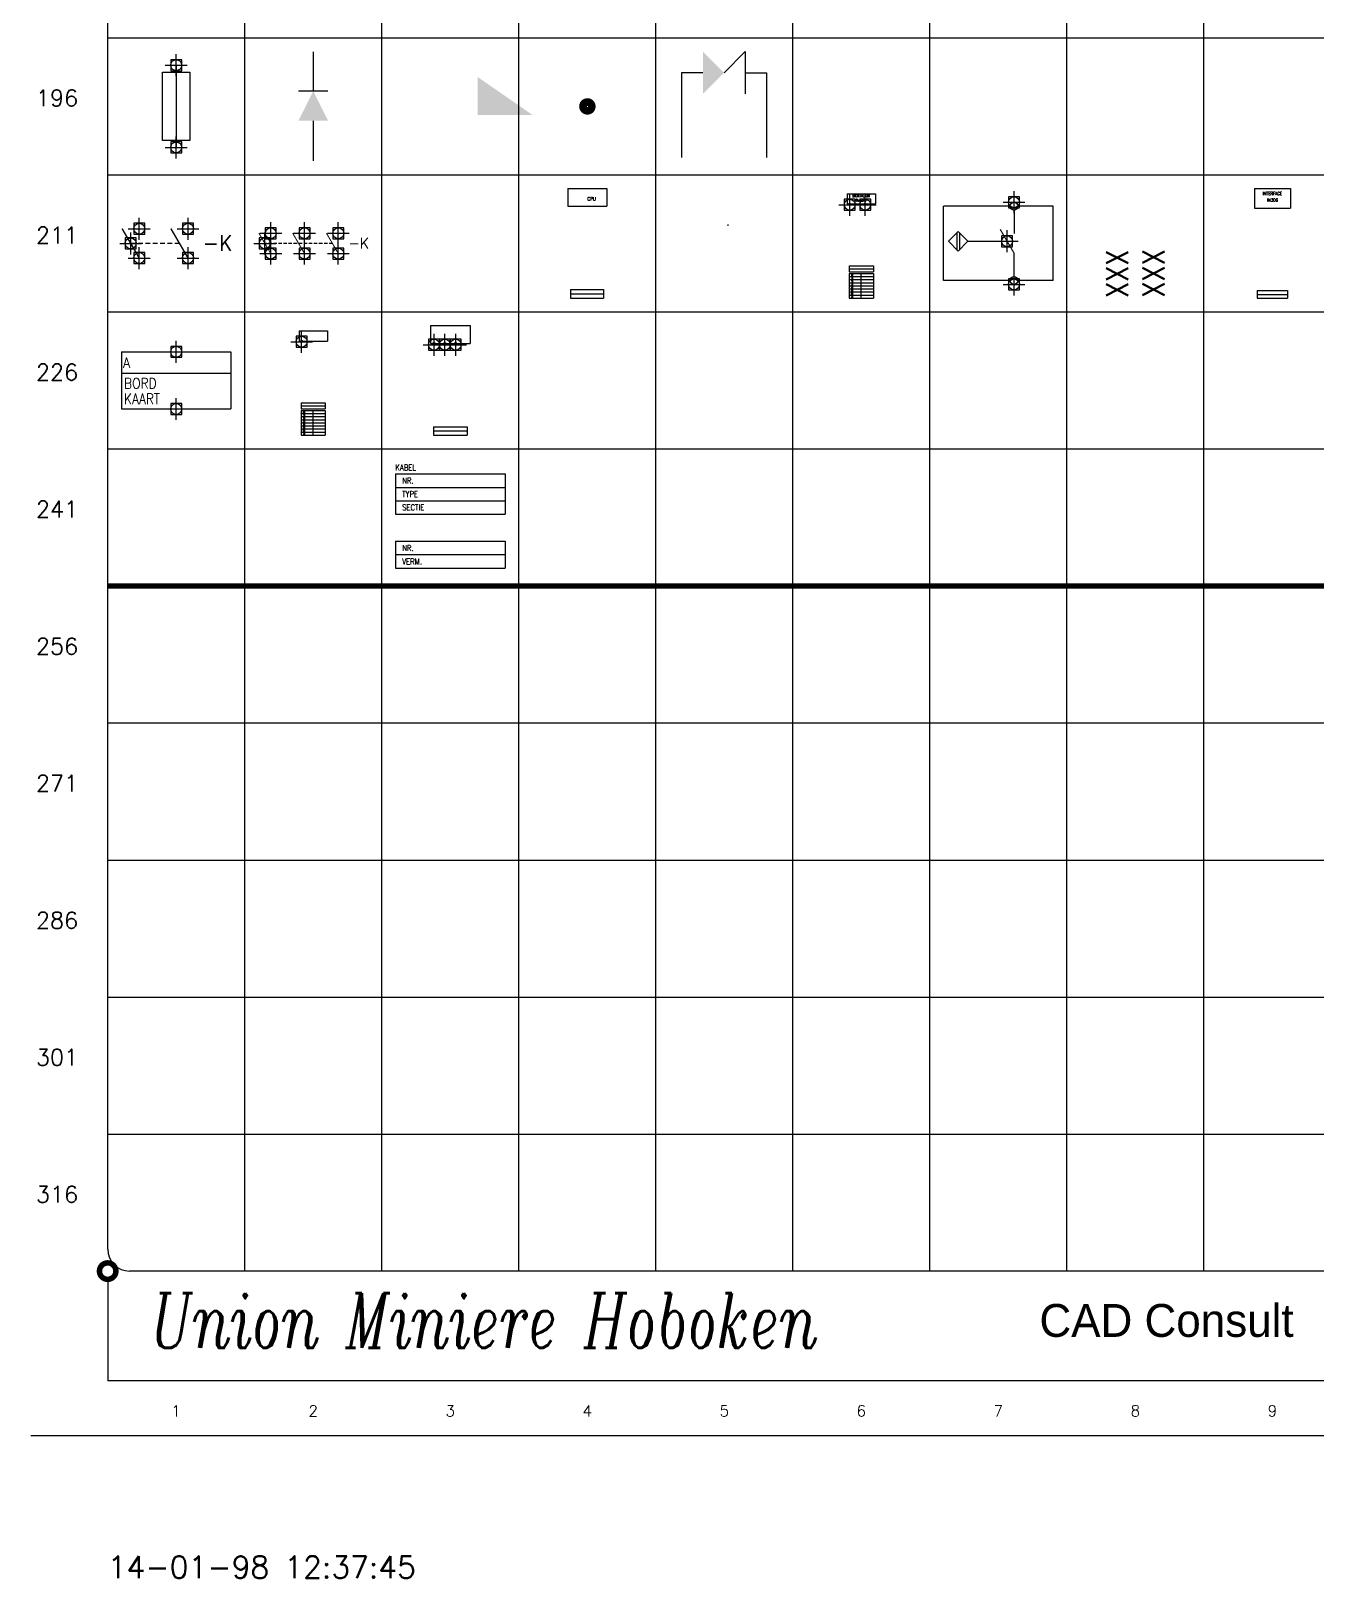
# Model space of a CAD drawing. Extents: x -7 to 200, y -18 to 300.
# Drawn here: x -7 to 110.2, y -18 to 123.1 of the extents above; entities that cross this region are included whole.
import ezdxf
from ezdxf.enums import TextEntityAlignment as Align

# ---------------------------------------------------------------- set-up
doc = ezdxf.new("R2010")
doc.units = 0
doc.header["$LTSCALE"] = 4
doc.header["$MEASUREMENT"] = 0
doc.header["$PDMODE"] = 98
doc.header["$PDSIZE"] = 1
doc.linetypes.add('DASHED', pattern=[18.75, 12.5, -6.25])
doc.linetypes.add('HIDDEN', pattern=[0.375, 0.25, -0.125])
doc.layers.get('0').update_dxf_attribs({"linetype": 'CONTINUOUS'})
for name, color, linetype in [('1', 7, 'CONTINUOUS'), ('10', 1, 'DASHED'), ('11', 3, 'DASHED'), ('12', 2, 'DASHED'), ('2', 1, 'CONTINUOUS'), ('9', 8, 'DASHED'), ('A', 7, 'CONTINUOUS'), ('BORDER', 7, 'CONTINUOUS'), ('C', 7, 'CONTINUOUS'), ('GRID', 9, 'CONTINUOUS'), ('GRID_FIX', 3, 'CONTINUOUS'), ('GROEF', 1, 'CONTINUOUS'), ('ORDER', 6, 'CONTINUOUS'), ('SCHEIDINGEN', 3, 'CONTINUOUS'), ('SYMB', 7, 'CONTINUOUS'), ('TXT', 7, 'CONTINUOUS'), ('ZWART', 7, 'CONTINUOUS')]:
    doc.layers.add(name, color=color, linetype=linetype)
doc.styles.add('CITYBLUEPRINT', font='cibt____.pfb')
doc.styles.add('DINY', font='SIMPLEX', dxfattribs={"width": 0.95})
doc.styles.add('ITALICC', font='ITALICC.shx', dxfattribs={"width": 0.7, "height": 5})
doc.styles.add('ROMANS', font='ROMANS', dxfattribs={"width": 0.85})
doc.styles.get("Standard").update_dxf_attribs({"font": 'simplex'})

# ---------------------------------------------------------------- blocks, each defined once
blk = doc.blocks.new('1')
blk = doc.blocks.new('CCTINFO')
at = {"layer": 'GRID', "linetype": 'CONTINUOUS', "style": 'ITALICC', "width": 0.7}
blk.add_attdef('CCTLIB', (-93.75, 0), '', height=5, dxfattribs=at)
blk = doc.blocks.new('LSTZEK')
at = {"layer": '1'}
for p, q in [((-1.25, -3.375), (-1.25, 2.875)), ((-1.25, 2.875), (1.25, 2.875)), ((0, 3.5), (0, -4)), ((1.25, 2.875), (1.25, -3.375)), ((1.25, -3.375), (-1.25, -3.375))]:
    blk.add_line(p, q, dxfattribs=at)
at = {"layer": 'C', "color": 1}
blk.add_point((0, 3.5), dxfattribs=at)
at = {"layer": 'C', "color": 2}
blk.add_point((0, -4), dxfattribs=at)
at = {"flags": 1}
blk.add_attdef('SYMBTYPE', (0, 0), '', height=0.2, dxfattribs=at)
blk = doc.blocks.new('LSTDI')
at = {"layer": '1'}
for p, q in [((0.08, 6.05), (0.08, 2.02)), ((1.58, 2.02), (-1.42, 2.02)), ((0.08, -0.98), (0.08, -5.07))]:
    blk.add_line(p, q, dxfattribs=at)
blk.add_solid([(-1.42, -0.98), (1.58, -0.98), (0.08, 2.02)], dxfattribs=at)
at = {"flags": 1}
blk.add_attdef('SYMBTYPE', (0, 0), '', height=0.2, dxfattribs=at)
blk = doc.blocks.new('LSTAARD')
at = {"layer": '2'}
blk.add_solid([(-3.5, 4), (3.5, -0.85), (-3.5, -0.85)], dxfattribs=at)
at = {"flags": 1}
blk.add_attdef('SYMBTYPE', (0, 0), '', height=0.2, dxfattribs=at)
blk = doc.blocks.new('LSTBRUG')
at = {"layer": '1', "const_width": 0.7}
blk.add_lwpolyline([(-0.41, 0, 1), (0.39, 0, 1)], format="xyb", close=True, dxfattribs=at)
at = {"flags": 1}
blk.add_attdef('SYMBTYPE', (0, 0), '', height=0.2, dxfattribs=at)
blk = doc.blocks.new('LSTZEN')
at = {"layer": '1'}
for p, q in [((-5.05, 10.41), (-2.55, 12.91)), ((-5.05, 10.41), (-2.55, 12.91)), ((-5.05, 10.41), (-2.55, 12.91)), ((-5.05, 10.41), (-2.55, 12.91)), ((-2.55, 12.91), (-2.55, 7.91)), ((-2.55, 12.91), (-2.55, 7.91)), ((-2.55, 12.91), (-2.55, 7.91)), ((-2.55, 12.91), (-2.55, 7.91)), ((-10.05, 10.41), (-10.05, 0.41)), ((-10.05, 10.41), (-10.05, 0.41)), ((-10.05, 10.41), (-10.05, 0.41)), ((-10.05, 10.41), (-10.05, 0.41)), ((-7.55, 10.41), (-10.05, 10.41)), ((-7.55, 10.41), (-10.05, 10.41)), ((-7.55, 10.41), (-10.05, 10.41)), ((-7.55, 10.41), (-10.05, 10.41)), ((-2.55, 10.41), (-0.05, 10.41)), ((-2.55, 10.41), (-0.05, 10.41)), ((-2.55, 10.41), (-0.05, 10.41)), ((-2.55, 10.41), (-0.05, 10.41)), ((-0.05, 10.41), (-0.05, 0.41)), ((-0.05, 10.41), (-0.05, 0.41)), ((-0.05, 10.41), (-0.05, 0.41)), ((-0.05, 10.41), (-0.05, 0.41))]:
    blk.add_line(p, q, dxfattribs=at)
blk.add_solid([(-7.55, 12.91), (-7.55, 7.91), (-5.05, 10.41)], dxfattribs=at)
blk.add_solid([(-7.55, 12.91), (-7.55, 7.91), (-5.05, 10.41)], dxfattribs=at)
blk.add_solid([(-7.55, 12.91), (-7.55, 7.91), (-5.05, 10.41)], dxfattribs=at)
blk.add_solid([(-7.55, 12.91), (-7.55, 7.91), (-5.05, 10.41)], dxfattribs=at)
at = {"flags": 1}
blk.add_attdef('SYMBTYPE', (0, 0), '', height=0.2, dxfattribs=at)
blk = doc.blocks.new('2PKONT')
at = {"layer": '1', "linetype": 'HIDDEN'}
blk.add_line((-1.73, 3), (-11.75, 3), dxfattribs=at)
at = {"layer": '1', "const_width": 0.3}
for points in [[(-10, 0), (-13.51, 6.02)], [(0, 0), (-3.51, 6.02)]]:
    blk.add_lwpolyline(points, dxfattribs=at)
at = {"layer": 'A', "color": 1}
blk.add_point((-11.75, 3), dxfattribs=at)
blk.add_point((-11.75, 3), dxfattribs=at)
at = {"layer": 'C', "color": 1}
blk.add_point((-10, 6), dxfattribs=at)
at = {"layer": 'C', "color": 3}
blk.add_point((0, 6), dxfattribs=at)
at = {"layer": 'C', "color": 2}
blk.add_point((-10, 0), dxfattribs=at)
at = {"layer": 'C', "color": 4}
blk.add_point((0, 0), dxfattribs=at)
at = {"flags": 1}
blk.add_attdef('SYMBTYPE', (0, 0), '', height=0.2, dxfattribs=at)
at = {"layer": '10', "style": 'DINY', "width": 0.95}
for tag, p in [('T2', (-12, 7)), ('T1', (-2, 7)), ('T4', (-12, -3)), ('T3', (-2, -3))]:
    blk.add_attdef(tag, text='', height=2.2, dxfattribs=at).set_placement(p, align=Align.RIGHT)
at = {"layer": '11', "style": 'ROMANS', "width": 0.85}
blk.add_attdef('LOCCODE', (3.66, 6.75), '', height=3.2, dxfattribs=at)
at = {"layer": '12', "style": 'DINY', "width": 0.95}
blk.add_attdef('MATCODE', (3, 1.5), '', height=3.2, dxfattribs=at)
at = {"layer": 'ORDER', "width": 0.85}
blk.add_attdef('ORDER', (2.5, 12), '', height=1, dxfattribs=at)
blk = doc.blocks.new('3PKONT')
at = {"layer": '1', "linetype": 'HIDDEN'}
blk.add_line((-1.73, 3), (-21.73, 3), dxfattribs=at)
at = {"layer": '1', "const_width": 0.3}
for points in [[(-20, 0), (-23.51, 6.02)], [(-10, 0), (-13.51, 6.02)], [(0, 0), (-3.51, 6.02)]]:
    blk.add_lwpolyline(points, dxfattribs=at)
at = {"layer": 'A', "color": 1}
blk.add_point((-21.76, 3.01), dxfattribs=at)
at = {"layer": 'C', "color": 1}
blk.add_point((-20, 6), dxfattribs=at)
at = {"layer": 'C', "color": 3}
blk.add_point((-10, 6), dxfattribs=at)
at = {"layer": 'C', "color": 5}
blk.add_point((0, 6), dxfattribs=at)
at = {"layer": 'C', "color": 2}
blk.add_point((-20, 0), dxfattribs=at)
at = {"layer": 'C', "color": 4}
blk.add_point((-10, 0), dxfattribs=at)
at = {"layer": 'C', "color": 6}
blk.add_point((0, 0), dxfattribs=at)
at = {"flags": 1}
blk.add_attdef('SYMBTYPE', (0, 0), '', height=0.2, dxfattribs=at)
at = {"layer": '10', "style": 'DINY', "width": 0.95}
for tag, p in [('T6', (-22, 7)), ('T3', (-12, 7)), ('T4', (-2, 7)), ('T5', (-22, -3)), ('T1', (-12, -3)), ('T2', (-2, -3))]:
    blk.add_attdef(tag, text='', height=2.2, dxfattribs=at).set_placement(p, align=Align.RIGHT)
at = {"layer": '11', "style": 'ROMANS', "width": 0.85}
blk.add_attdef('LOCCODE', (3.66, 6.75), '', height=3.2, dxfattribs=at)
at = {"layer": '12', "style": 'DINY', "width": 0.95}
blk.add_attdef('MATCODE', (3, 1.5), '', height=3.2, dxfattribs=at)
at = {"layer": 'ORDER', "width": 0.85}
blk.add_attdef('ORDER', (2.5, 12), '', height=1, dxfattribs=at)
blk = doc.blocks.new('CPU')
at = {"layer": '1'}
for p, q in [((0, 0), (0, -12.3)), ((0, 0), (0, -14.6)), ((0, 0), (32.4, 0)), ((32.4, 0), (32.4, -14.5)), ((0, -14.5), (32.4, -14.5)), ((0, -14.5), (1.3, -14.5)), ((3.1, -14.5), (10.3, -14.5)), ((12.1, -14.5), (19.3, -14.5)), ((21.1, -14.5), (28.3, -14.5)), ((2.2, -83.8), (29.7, -83.8)), ((2.2, -83.8), (29.7, -83.8)), ((2.2, -83.8), (2.2, -91)), ((2.2, -83.8), (2.2, -91)), ((2.2, -87.4), (29.7, -87.4)), ((2.2, -87.4), (29.7, -87.4)), ((29.7, -83.8), (29.7, -91)), ((29.7, -83.8), (29.7, -91)), ((2.2, -91), (29.7, -91)), ((2.2, -91), (29.7, -91))]:
    blk.add_line(p, q, dxfattribs=at)
at = {"flags": 1}
blk.add_attdef('SYMBTYPE', (0, 0), '', height=0.2, dxfattribs=at)
at = {"layer": '1', "width": 0.85}
blk.add_text('CPU', height=2.88, dxfattribs=at).set_placement((16.3, -10))
blk.add_attdef('PLAATS', text='', height=1.98, dxfattribs=at).set_placement((16.1, -89.8), align=Align.CENTER)
blk.add_attdef('TYPE', text='', height=1.98, dxfattribs=at).set_placement((15.8, -85.9), align=Align.MIDDLE)
blk = doc.blocks.new('DIGITEXT')
at = {"layer": '2'}
for p, q in [((-0.5, 0), (0.5, 0)), ((0, 0.5), (0, -0.5))]:
    blk.add_line(p, q, dxfattribs=at)
at = {"flags": 1}
blk.add_attdef('SYMBTYPE', (0, 0), '', height=0.2, dxfattribs=at)
at = {"layer": '1', "width": 0.85}
blk.add_attdef('ADRES', text='', height=1.98, dxfattribs=at).set_placement((-5.5, 0.8), align=Align.RIGHT)
blk.add_attdef('SCHEMANR', (1.4, 0.8), '', height=1.98, dxfattribs=at)
blk = doc.blocks.new('DU8A24')
at = {"layer": '1'}
for p, q in [((0, -6), (0, -18)), ((0, -6), (33, -6)), ((0, -18), (2.1, -18)), ((3.9, -18), (20.1, -18)), ((21.9, -18), (33, -18)), ((33, -6), (33, -18)), ((2.5, -90), (30.5, -90)), ((2.5, -90), (2.5, -97)), ((30.5, -90), (30.5, -97)), ((2.5, -93.5), (30.5, -93.5)), ((2.5, -97), (30.5, -97)), ((2.5, -99), (30.5, -99)), ((2.5, -99), (2.5, -127.8)), ((2.5, -102.6), (30.5, -102.6)), ((2.5, -106.2), (30.5, -106.2)), ((6.6, -127.8), (6.6, -99)), ((16.5, -127.8), (16.5, -99)), ((30.5, -99), (30.5, -127.8)), ((2.5, -109.8), (30.5, -109.8)), ((2.5, -113.4), (30.5, -113.4)), ((2.5, -117), (30.5, -117)), ((2.5, -120.6), (30.5, -120.6)), ((2.5, -124.2), (30.5, -124.2)), ((2.5, -127.8), (30.5, -127.8))]:
    blk.add_line(p, q, dxfattribs=at)
for centre in [(3, -18), (21, -18)]:
    blk.add_circle(centre, 0.9, dxfattribs=at)
at = {"layer": 'C', "color": 1}
blk.add_point((3, -18.9), dxfattribs=at)
at = {"layer": 'C', "color": 2}
blk.add_point((21, -18.9), dxfattribs=at)
at = {"flags": 1}
blk.add_attdef('SYMBTYPE', (0, 0), '', height=0.2, dxfattribs=at)
at = {"layer": '1', "width": 0.85}
for s, p in [('0', (4.7, -102.1)), ('2', (4.7, -109.2)), ('1', (4.7, -105.7)), ('4', (4.4, -116.4)), ('3', (4.5, -112.7)), ('5', (4.5, -119.9)), ('7', (4.5, -127.1)), ('6', (4.5, -123.6))]:
    blk.add_text(s, height=1.98, dxfattribs=at).set_placement(p)
for tag, p in [('DIGITAAL', (16.5, -10)), ('8X220V', (16.5, -15))]:
    blk.add_attdef(tag, text='', height=2.88, dxfattribs=at).set_placement(p, align=Align.CENTER)
for tag, p in [('NR1', (5, -21)), ('NR2', (23, -21)), ('ADR', (7.3, -105.6)), ('ADR', (7.3, -109)), ('ADR', (7.6, -101.9)), ('SCH', (17.4, -105.6)), ('SCH', (17.5, -101.9)), ('SCH', (17.5, -109)), ('ADR', (7.4, -119.9)), ('ADR', (7.4, -127)), ('ADR', (7.5, -112.8)), ('ADR', (7.5, -116.1)), ('ADR', (7.5, -123.5)), ('SCH', (17.3, -123.3)), ('SCH', (17.4, -112.6)), ('SCH', (17.5, -116.3)), ('SCH', (17.5, -119.9)), ('SCH', (17.5, -127))]:
    blk.add_attdef(tag, p, '', height=1.98, dxfattribs=at)
for tag, p in [('PLAATS', (16.5, -95.2)), ('TYPE', (16.5, -91.8))]:
    blk.add_attdef(tag, text='', height=1.98, dxfattribs=at).set_placement(p, align=Align.MIDDLE_CENTER)
at = {"layer": 'ORDER', "width": 0.85}
blk.add_attdef('ORDER', (1, -8), '', height=1, dxfattribs=at)
blk = doc.blocks.new('EINDELO')
at = {"linetype": 'DASHED'}
for p, q in [((-1, 19), (-18, 19)), ((-18, 0), (-18, 19)), ((10, 19), (1, 19)), ((10, 0), (10, 19)), ((-1, 0), (-18, 0)), ((10, 0), (1, 0))]:
    blk.add_line(p, q, dxfattribs=at)
at = {"layer": '1'}
for p, q in [((0, 18), (0, 12)), ((-14.27, 12.54), (-16.77, 10.04)), ((-14.61, 12.21), (-14.61, 7.89)), ((-11.77, 10.04), (-14.27, 12.54)), ((-13.95, 12.21), (-13.95, 7.86)), ((-16.77, 10.04), (-14.27, 7.54)), ((-14.27, 7.54), (-11.77, 10.04)), ((0, 1), (0, 7))]:
    blk.add_line(p, q, dxfattribs=at)
at = {"layer": '1', "const_width": 0.3}
blk.add_lwpolyline([(0, 7), (-3.53, 13.08)], dxfattribs=at)
blk.add_lwpolyline([(0, 7), (-3.53, 13.08)], dxfattribs=at)
at = {"layer": '1'}
for centre in [(0, 19), (0, 0)]:
    blk.add_circle(centre, 1, dxfattribs=at)
at = {"layer": '9'}
blk.add_line((-11.77, 10.04), (-1.77, 10.04), dxfattribs=at)
at = {"layer": 'A', "color": 1, "linetype": 'CONTINUOUS'}
blk.add_point((-1.77, 10.04), dxfattribs=at)
at = {"layer": 'C', "color": 1}
blk.add_point((0, 20), dxfattribs=at)
at = {"layer": 'C', "color": 2}
blk.add_point((0, -1), dxfattribs=at)
at = {"flags": 1}
blk.add_attdef('SYMBTYPE', (0, 0), '', height=0.2, dxfattribs=at)
at = {"layer": '10', "style": 'DINY', "width": 0.95}
for tag, p in [('T1', (2, 15.39)), ('T2', (2, 1.39))]:
    blk.add_attdef(tag, p, '', height=2.2, dxfattribs=at)
at = {"layer": '11', "style": 'ROMANS', "width": 0.85}
blk.add_attdef('LOCCODE', (13.24, 12.29), '', height=3.2, dxfattribs=at)
at = {"layer": '12', "style": 'DINY', "width": 0.95}
blk.add_attdef('MATCODE', (13, 8), '', height=3.2, dxfattribs=at)
at = {"layer": 'ORDER', "width": 0.85}
blk.add_attdef('ORDER', (13.18, 16.95), '', height=1, dxfattribs=at)
blk = doc.blocks.new('FUNKTIE')
at = {"flags": 1}
blk.add_attdef('SYMBTYPE', (0, 0), '', height=0.2, dxfattribs=at)
at = {"layer": '1', "width": 0.85}
for p in [(-1.11, -6.05), (2.5, -6)]:
    blk.add_attdef('BENAMING', text='', height=2.2, rotation=90, dxfattribs=at).set_placement(p, align=Align.RIGHT)
blk = doc.blocks.new('IM306')
at = {"layer": '1'}
for p, q in [((0, 0), (0, -18)), ((0, 0), (33, 0)), ((33, 0), (33, -18)), ((0, -18), (33, -18)), ((2.5, -94), (30.5, -94)), ((2.5, -94), (2.5, -101)), ((2.5, -97.5), (30.5, -97.5)), ((30.5, -94), (30.5, -101)), ((2.5, -101), (30.5, -101))]:
    blk.add_line(p, q, dxfattribs=at)
at = {"flags": 1}
blk.add_attdef('SYMBTYPE', (0, 0), '', height=0.2, dxfattribs=at)
at = {"layer": '1', "width": 0.85}
for tag, p in [('INTERFACE', (16.5, -6)), ('IM306', (16.5, -12))]:
    blk.add_attdef(tag, text='', height=2.88, dxfattribs=at).set_placement(p, align=Align.CENTER)
for tag, p in [('PLAATS', (16.5, -99.25)), ('TYPE', (16.5, -95.75))]:
    blk.add_attdef(tag, text='', height=1.98, dxfattribs=at).set_placement(p, align=Align.MIDDLE_CENTER)
at = {"layer": 'ORDER', "width": 0.85}
blk.add_attdef('ORDER', (1, -2), '', height=1, dxfattribs=at)
blk = doc.blocks.new('V115AB')
at = {"layer": '1'}
for p, q in [((-11.5, 12), (11.5, 12)), ((-11.5, 12), (-11.5, 0)), ((11.5, 12), (11.5, 0)), ((-11.5, 7.5), (11.5, 7.5)), ((-11.5, 0), (11.5, 0))]:
    blk.add_line(p, q, dxfattribs=at)
at = {"layer": 'C', "color": 1}
blk.add_point((0, 12), dxfattribs=at)
at = {"layer": 'C', "color": 2}
blk.add_point((0, 0), dxfattribs=at)
at = {"flags": 1}
blk.add_attdef('SYMBTYPE', (0, 0), '', height=0.2, dxfattribs=at)
at = {"layer": '1', "style": 'ROMANS', "width": 0.85}
for s, p in [('BORD', (-10.93, 4.3)), ('KAART', (-10.93, 1.02))]:
    blk.add_text(s, height=2.2, dxfattribs=at).set_placement(p)
at = {"layer": '1', "width": 0.85}
for tag, p in [('ADRES', (5, 8.65)), ('LOCCODE', (5, 4.31)), ('KAART', (5, 1.01))]:
    blk.add_attdef(tag, text='', height=2.2, dxfattribs=at).set_placement(p, align=Align.CENTER)
at = {"layer": '10', "width": 0.85}
blk.add_attdef('PLC_NR1', (1.78, -4.26), '', height=2.2, dxfattribs=at)
at = {"layer": '11', "style": 'ROMANS', "width": 0.85}
blk.add_attdef('SIGNTYPE', (-11.12, 8.63), '', height=2.2, dxfattribs=at)
blk = doc.blocks.new('VPA100A8')
at = {"layer": '1'}
for p, q in [((0, -6), (33, -6)), ((0, -6), (0, -18)), ((0, -18), (2.1, -18)), ((3.9, -18), (33, -18)), ((33, -6), (33, -18)), ((2.5, -90), (30.5, -90)), ((2.5, -90), (2.5, -97)), ((30.5, -90), (30.5, -97)), ((2.5, -93.5), (30.5, -93.5)), ((2.5, -97), (30.5, -97)), ((2.5, -99), (30.5, -99)), ((2.5, -99), (2.5, -127.8)), ((2.5, -102.6), (30.5, -102.6)), ((2.5, -106.2), (30.5, -106.2)), ((6.6, -127.8), (6.6, -99)), ((16.5, -127.8), (16.5, -99)), ((30.5, -99), (30.5, -127.8)), ((2.5, -109.8), (30.5, -109.8)), ((2.5, -113.4), (30.5, -113.4)), ((2.5, -117), (30.5, -117)), ((2.5, -120.6), (30.5, -120.6)), ((2.5, -124.2), (30.5, -124.2)), ((2.5, -127.8), (30.5, -127.8))]:
    blk.add_line(p, q, dxfattribs=at)
blk.add_circle((3, -18), 0.9, dxfattribs=at)
at = {"layer": 'C', "color": 1}
blk.add_point((3, -18.9), dxfattribs=at)
at = {"flags": 1}
blk.add_attdef('SYMBTYPE', (0, 0), '', height=0.2, dxfattribs=at)
at = {"layer": '1', "width": 0.85}
for s, p in [('0', (4.7, -102.1)), ('2', (4.7, -109.2)), ('1', (4.7, -105.7)), ('4', (4.4, -116.4)), ('3', (4.5, -112.7)), ('5', (4.5, -119.9)), ('7', (4.5, -127.1)), ('6', (4.5, -123.6))]:
    blk.add_text(s, height=1.98, dxfattribs=at).set_placement(p)
for tag, p in [('OMSCHRIJVING', (16.5, -15)), ('SOORT', (16.5, -10))]:
    blk.add_attdef(tag, text='', height=2.88, dxfattribs=at).set_placement(p, align=Align.CENTER)
for tag, p in [('T1', (5, -21)), ('ADRES1', (7.3, -105.6)), ('ADRES2', (7.3, -109)), ('ADRES0', (7.6, -101.9)), ('SCHEMA1', (17.4, -105.6)), ('SCHEMA0', (17.5, -101.9)), ('SCHEMA2', (17.5, -109)), ('ADRES5', (7.4, -119.9)), ('ADRES7', (7.4, -127)), ('ADRES3', (7.5, -112.8)), ('ADRES4', (7.5, -116.1)), ('ADRES6', (7.5, -123.5)), ('SCHEMA6', (17.3, -123.3)), ('SCHEMA3', (17.4, -112.6)), ('SCHEMA4', (17.5, -116.3)), ('SCHEMA5', (17.5, -119.9)), ('SCHEMA7', (17.5, -127))]:
    blk.add_attdef(tag, p, '', height=1.98, dxfattribs=at)
for tag, p in [('PLAATS', (16.5, -95.2)), ('TYPE', (16.5, -91.8))]:
    blk.add_attdef(tag, text='', height=1.98, dxfattribs=at).set_placement(p, align=Align.MIDDLE)
at = {"layer": 'ORDER', "width": 0.85}
blk.add_attdef('ORDER', (1, -8), '', height=1, dxfattribs=at)
blk = doc.blocks.new('VPASUB')
at = {"layer": '1'}
for p, q in [((0, 0), (33, 0)), ((0, 0), (0, -15)), ((33, 0), (33, -15)), ((0, -15), (2.1, -15)), ((3.9, -15), (11.1, -15)), ((12.9, -15), (20.1, -15)), ((21.9, -15), (33, -15)), ((2.5, -84), (30.5, -84)), ((2.5, -84), (2.5, -91)), ((2.5, -87.5), (30.5, -87.5)), ((30.5, -84), (30.5, -91)), ((2.5, -91), (30.5, -91))]:
    blk.add_line(p, q, dxfattribs=at)
for centre in [(3, -15), (12, -15), (21, -15)]:
    blk.add_circle(centre, 0.9, dxfattribs=at)
at = {"layer": 'C', "color": 1}
blk.add_point((3, -15.9), dxfattribs=at)
at = {"layer": 'C', "color": 2}
blk.add_point((12, -15.9), dxfattribs=at)
at = {"layer": 'C', "color": 3}
blk.add_point((21, -15.9), dxfattribs=at)
at = {"flags": 1}
blk.add_attdef('SYMBTYPE', (0, 0), '', height=0.2, dxfattribs=at)
at = {"layer": '1', "width": 0.85}
for tag, p in [('NRL', (3, -13.5)), ('NRN', (12, -13.5)), ('NRP', (21, -13.5))]:
    blk.add_attdef(tag, p, '', height=1.98, dxfattribs=at)
blk.add_attdef('SOORT', text='', height=2.88, dxfattribs=at).set_placement((16.5, -6), align=Align.CENTER)
blk.add_attdef('F---', text='', height=1.98, dxfattribs=at).set_placement((8, -72), align=Align.MIDDLE)
for tag, p in [('PLAATS', (16.5, -89.2)), ('TYPE', (16.5, -85.8))]:
    blk.add_attdef(tag, text='', height=1.98, dxfattribs=at).set_placement(p, align=Align.MIDDLE_CENTER)
at = {"layer": 'ORDER', "width": 0.85}
blk.add_attdef('ORDER', (1, -2), '', height=1, dxfattribs=at)
blk = doc.blocks.new('KABEL')
at = {"layer": '1'}
for p, q in [((-40.37, 35.83), (0.41, 35.83)), ((-40.37, 35.83), (-40.37, 20.83)), ((0.41, 35.83), (0.41, 20.83)), ((-40.37, 30.83), (0.41, 30.83)), ((-40.37, 25.83), (0.41, 25.83)), ((-40.37, 20.83), (0.41, 20.83)), ((-40.37, 10.83), (0.41, 10.83)), ((-40.37, 10.83), (-40.37, 0.83)), ((-40.37, 5.83), (0.41, 5.83)), ((0.41, 10.83), (0.41, 0.83)), ((-40.37, 0.83), (0.41, 0.83))]:
    blk.add_line(p, q, dxfattribs=at)
at = {"flags": 1}
blk.add_attdef('SYMBTYPE', (0, 0), '', height=0.2, dxfattribs=at)
at = {"layer": '1', "style": 'ROMANS', "width": 0.85}
for s, p in [('KABEL', (-40.38, 37.11)), ('TYPE', (-37.87, 27.25)), ('NR.', (-37.87, 32.23)), ('SECTIE', (-37.87, 22.3)), ('NR.', (-37.87, 7.17)), ('VERM.', (-37.87, 2.16))]:
    blk.add_text(s, height=2.2, dxfattribs=at).set_placement(p)
at = {"layer": '1', "width": 0.85}
for tag, p in [('KABELNR', (-12.09, 32.14)), ('TYPE', (-12.09, 27.14)), ('SECTIE', (-12.09, 22.14)), ('VERBR_NR', (-12.09, 7.14)), ('VERMOGEN', (-12.09, 2.14))]:
    blk.add_attdef(tag, text='', height=2.2, dxfattribs=at).set_placement(p, align=Align.CENTER)
at = {"layer": '1', "style": 'ROMANS', "width": 0.85}
blk.add_attdef('VERBRUIKER', (-40, 12), '', height=2.2, dxfattribs=at)
blk = doc.blocks.new('DWGDATE', base_point=(0, -14))

msp = doc.modelspace()

# ---------------------------------------------------------------- linework, layer by layer
at = {"layer": 'BORDER'}
for p in [(0, 9.25), (187.5, 0)]:
    msp.add_line(p, (0, 0), dxfattribs=at)
at = {"layer": 'GRID', "linetype": 'CONTINUOUS'}
for p, q in [((12.5, 72.5), (12.5, 285)), ((25, 72.5), (25, 285)), ((37.5, 72.5), (37.5, 285)), ((50, 72.5), (50, 285)), ((62.5, 72.5), (62.5, 285)), ((75, 72.5), (75, 285)), ((87.5, 72.5), (87.5, 285)), ((100, 72.5), (100, 285)), ((0, 122.5), (187.5, 122.5)), ((0, 110), (187.5, 110)), ((0, 97.5), (187.5, 97.5)), ((0, 85), (187.5, 85))]:
    msp.add_line(p, q, dxfattribs=at)
at = {"layer": 'GRID_FIX', "linetype": 'CONTINUOUS'}
for p, q in [((12.5, 10), (12.5, 72.5)), ((25, 10), (25, 72.5)), ((37.5, 10), (37.5, 72.5)), ((50, 10), (50, 72.5)), ((62.5, 10), (62.5, 72.5)), ((75, 10), (75, 72.5)), ((87.5, 10), (87.5, 72.5)), ((100, 10), (100, 72.5)), ((0, 60), (187.5, 60)), ((0, 47.5), (187.5, 47.5)), ((0, 35), (187.5, 35)), ((0, 22.5), (187.5, 22.5))]:
    msp.add_line(p, q, dxfattribs=at)
at = {"layer": 'GROEF'}
msp.add_line((-7, -5), (195.5, -5), dxfattribs=at)
at = {"layer": 'GROEF', "linetype": 'CONTINUOUS'}
msp.add_line((0, -5), (195.5, -5), dxfattribs=at)
at = {"layer": 'SCHEIDINGEN', "color": 9}
for p, q in [((0, 12), (0, 283)), ((185.5, 10), (2, 10))]:
    msp.add_line(p, q, dxfattribs=at)
at = {"layer": 'SCHEIDINGEN', "const_width": 0.5}
msp.add_lwpolyline([(187.5, 72.5), (0, 72.5)], dxfattribs=at)
at = {"layer": 'SCHEIDINGEN', "color": 9}
msp.add_arc((2, 12), 2, 180, 270, dxfattribs=at)
at = {"layer": 'ZWART', "linetype": 'CONTINUOUS', "const_width": 0.5}
msp.add_lwpolyline([(-0.75, 10, 1), (0.75, 10, 1)], format="xyb", close=True, dxfattribs=at)

# ---------------------------------------------------------------- block references
at = {"layer": 'GRID', "linetype": 'CONTINUOUS'}
ref = msp.add_blockref('1', (-4.62, 116.25), dxfattribs=at)
ref.add_attrib('NUMMER', '196', dxfattribs={"linetype": 'CONTINUOUS', "height": 1.5}).set_placement((-4.62, 116.25), align=Align.CENTER)
ref = msp.add_blockref('1', (-4.62, 103.75), dxfattribs=at)
ref.add_attrib('NUMMER', '211', dxfattribs={"linetype": 'CONTINUOUS', "height": 1.5}).set_placement((-4.62, 103.75), align=Align.CENTER)
ref = msp.add_blockref('1', (-4.62, 91.25), dxfattribs=at)
ref.add_attrib('NUMMER', '226', dxfattribs={"linetype": 'CONTINUOUS', "height": 1.5}).set_placement((-4.62, 91.25), align=Align.CENTER)
ref = msp.add_blockref('1', (-4.62, 78.75), dxfattribs=at)
ref.add_attrib('NUMMER', '241', dxfattribs={"linetype": 'CONTINUOUS', "height": 1.5}).set_placement((-4.62, 78.75), align=Align.CENTER)
ref = msp.add_blockref('1', (-4.62, 66.25), dxfattribs=at)
ref.add_attrib('NUMMER', '256', dxfattribs={"linetype": 'CONTINUOUS', "height": 1.5}).set_placement((-4.62, 66.25), align=Align.CENTER)
ref = msp.add_blockref('1', (-4.62, 53.75), dxfattribs=at)
ref.add_attrib('NUMMER', '271', dxfattribs={"linetype": 'CONTINUOUS', "height": 1.5}).set_placement((-4.62, 53.75), align=Align.CENTER)
ref = msp.add_blockref('1', (-4.62, 41.25), dxfattribs=at)
ref.add_attrib('NUMMER', '286', dxfattribs={"linetype": 'CONTINUOUS', "height": 1.5}).set_placement((-4.62, 41.25), align=Align.CENTER)
ref = msp.add_blockref('1', (-4.62, 28.75), dxfattribs=at)
ref.add_attrib('NUMMER', '301', dxfattribs={"linetype": 'CONTINUOUS', "height": 1.5}).set_placement((-4.62, 28.75), align=Align.CENTER)
ref = msp.add_blockref('1', (-4.62, 16.25), dxfattribs=at)
ref.add_attrib('NUMMER', '316', dxfattribs={"linetype": 'CONTINUOUS', "height": 1.5}).set_placement((-4.62, 16.25), align=Align.CENTER)
ref = msp.add_blockref('CCTINFO', (97.75, 3), dxfattribs=at)
ref.add_attrib('CCTLIB', 'Union Miniere Hoboken', (4, 3), dxfattribs={"linetype": 'CONTINUOUS', "height": 5, "style": 'ITALICC', "width": 0.7})
ref.add_attrib('CCTAPPLI', 'STePS 13.D4.00', dxfattribs={"linetype": 'CONTINUOUS', "height": 5, "style": 'ITALICC', "width": 0.7}).set_placement((185, 3), align=Align.RIGHT)
ref = msp.add_blockref('1', (6.25, -3.25), dxfattribs=at)
ref.add_attrib('NUMMER', '1', dxfattribs={"linetype": 'CONTINUOUS', "height": 1}).set_placement((6.25, -3.25), align=Align.CENTER)
ref = msp.add_blockref('1', (18.75, -3.25), dxfattribs=at)
ref.add_attrib('NUMMER', '2', dxfattribs={"linetype": 'CONTINUOUS', "height": 1}).set_placement((18.75, -3.25), align=Align.CENTER)
ref = msp.add_blockref('1', (31.25, -3.25), dxfattribs=at)
ref.add_attrib('NUMMER', '3', dxfattribs={"linetype": 'CONTINUOUS', "height": 1}).set_placement((31.25, -3.25), align=Align.CENTER)
ref = msp.add_blockref('1', (43.75, -3.25), dxfattribs=at)
ref.add_attrib('NUMMER', '4', dxfattribs={"linetype": 'CONTINUOUS', "height": 1}).set_placement((43.75, -3.25), align=Align.CENTER)
ref = msp.add_blockref('1', (56.25, -3.25), dxfattribs=at)
ref.add_attrib('NUMMER', '5', dxfattribs={"linetype": 'CONTINUOUS', "height": 1}).set_placement((56.25, -3.25), align=Align.CENTER)
ref = msp.add_blockref('1', (68.75, -3.25), dxfattribs=at)
ref.add_attrib('NUMMER', '6', dxfattribs={"linetype": 'CONTINUOUS', "height": 1}).set_placement((68.75, -3.25), align=Align.CENTER)
ref = msp.add_blockref('1', (81.25, -3.25), dxfattribs=at)
ref.add_attrib('NUMMER', '7', dxfattribs={"linetype": 'CONTINUOUS', "height": 1}).set_placement((81.25, -3.25), align=Align.CENTER)
ref = msp.add_blockref('1', (93.75, -3.25), dxfattribs=at)
ref.add_attrib('NUMMER', '8', dxfattribs={"linetype": 'CONTINUOUS', "height": 1}).set_placement((93.75, -3.25), align=Align.CENTER)
ref = msp.add_blockref('1', (106.25, -3.25), dxfattribs=at)
ref.add_attrib('NUMMER', '9', dxfattribs={"linetype": 'CONTINUOUS', "height": 1}).set_placement((106.25, -3.25), align=Align.CENTER)
at = {"layer": 'SYMB', "linetype": 'CONTINUOUS'}
for name, p in [('LSTZEK', (6.25, 116.5)), ('LSTBRUG', (43.77, 116.24))]:
    msp.add_blockref(name, p, dxfattribs=at)
for name, p, xscale, yscale, zscale in [('LSTDI', (18.68, 115.81), 0.8962801164098729, 0.8962801164098729, 0.8962801164098729), ('LSTZEN', (60.14, 111.25), 0.7742911367446279, 0.7742911367446279, 0.7742911367446279), ('LSTAARD', (36.25, 116.07), 0.7145580446294401, 0.7145580446294401, 0.7145580446294401), ('CPU', (41.97, 108.75), 0.109871244956992, 0.109871244956992, 0.109871244956992), ('EINDELO', (82.68, 100.36), 0.357015521776507, 0.357015521776507, 0.357015521776507), ('DIGITEXT', (56.57, 105.42), 0.07326846098683701, 0.07326846098683701, 0.07326846098683701), ('VPASUB', (29.44, 96.25), 0.109841780959833, 0.109841780959833, 0.109841780959833), ('VPA100A8', (17.46, 96.25), 0.078227654835146, 0.078227654835146, 0.078227654835146), ('KABEL', (36.15, 73.93), 0.245227245071011, 0.245227245071011, 0.245227245071011)]:
    msp.add_blockref(name, p, dxfattribs=dict(at, xscale=xscale, yscale=yscale, zscale=zscale))
for name, p, xscale, yscale, zscale, values in [('IM306', (104.62, 108.75), 0.09898501716615599, 0.09898501716615599, 0.09898501716615599, {'INTERFACE': 'INTERFACE', 'IM306': 'IM306'}), ('DU8A24', (67.46, 108.75), 0.078227654835146, 0.078227654835146, 0.078227654835146, {'DIGITAAL': 'DIGITAAL UIT', '8X220V': '8x220V'}), ('2PKONT', (7.33, 102.41), 0.445266550640066, 0.445266550640066, 0.445266550640066, {'MATCODE': '-K'}), ('3PKONT', (21.04, 102.82), 0.308154921209088, 0.308154921209088, 0.308154921209088, {'MATCODE': '-K'}), ('V115AB', (6.25, 88.64), 0.434525471447801, 0.434525471447801, 0.434525471447801, {'SIGNTYPE': 'A'})]:
    msp.add_blockref(name, p, dxfattribs=dict(at, xscale=xscale, yscale=yscale, zscale=zscale)).add_auto_attribs(values)
ref = msp.add_blockref('FUNKTIE', (94.12, 108.73), dxfattribs=dict(at, xscale=0.9183856805753728, yscale=0.9183856805753728, zscale=0.9183856805753728))
ref.add_attrib('BENAMING', 'XXX', dxfattribs={"layer": '1', "height": 2.02, "rotation": 90, "width": 0.85}).set_placement((96.42, 103.22), align=Align.RIGHT)
ref.add_attrib('BENAMING', 'XXX', dxfattribs={"layer": '1', "height": 2.02, "rotation": 90, "width": 0.85}).set_placement((93.1, 103.18), align=Align.RIGHT)
at = {"layer": 'TXT', "linetype": 'CONTINUOUS'}
ref = msp.add_blockref('DWGDATE', (0, -18), dxfattribs=at)
ref.add_attrib('DWGDATE', '14-01-98 12:37:45', (0, -18), dxfattribs={"linetype": 'CONTINUOUS', "height": 2})

# ---------------------------------------------------------------- texts
at = {"layer": 'GRID', "linetype": 'CONTINUOUS', "style": 'CITYBLUEPRINT'}
msp.add_text('CAD Consult', height=3, dxfattribs=at).set_placement((85, 4))

doc.saveas('drawing.dxf')
